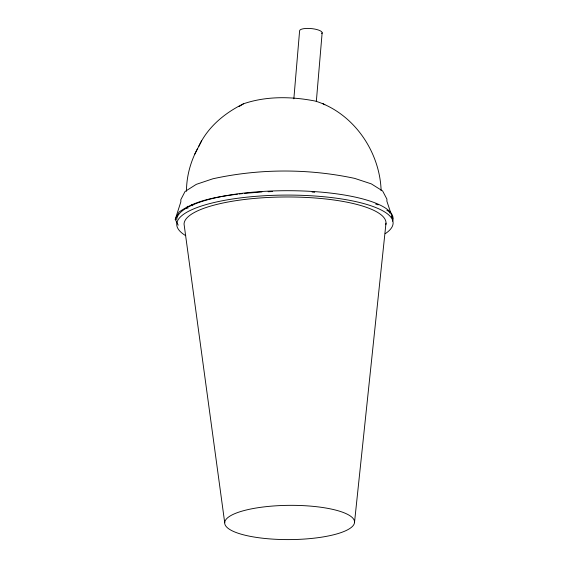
<?xml version="1.0" encoding="UTF-8"?>
<svg xmlns="http://www.w3.org/2000/svg" width="568" height="568" viewBox="0 0 568 568"><rect width="100%" height="100%" fill="white"/><g stroke="black" fill="none" stroke-linecap="round" stroke-linejoin="round"><path stroke-width="0.85" d="M293.848 98.832L299.599 30.835A11.332 3.266 5.3 0 1 312.428 28.705A11.332 3.266 5.3 0 1 321.751 33.618M316.312 101.679L322.141 32.802M354.546 522.162A64.915 17.125 -0.4 0 0 257.567 507.785A64.915 17.125 -0.4 0 0 256.793 537.456A64.915 17.125 -0.4 0 0 354.546 522.162L385.991 223.153M178.224 225.176L175.242 219.39L180.844 201.846L180.837 199.631L185.04 191.508L196.287 184.359L212.844 178.792C259.335 168.568 308.197 168.433 354.744 178.402L371.337 183.883L382.626 190.969L386.886 199.07L386.907 201.292L392.758 218.801L391.636 216.635M197.65 148.461C190.543 161.539 186.503 176.364 186.481 191.267M198.729 146.48C207.597 127.126 224.729 112.94 243.565 103.766C266.577 95.907 291.952 96.439 315.588 101.132C353.552 113.06 379.9 151.521 381.128 190.741M175.242 219.39L178.934 212.148C195.846 199.971 217.239 196.883 237.417 194.171M186.616 208.406L187.717 206.248M194.639 154.389L201.597 140.836M238.993 106.621L243.565 103.766M239.171 193.979L242.664 193.596M244.41 193.404L261.933 191.941M268.089 191.714L272.484 191.558M312.073 192.012L314.693 192.282M375.675 204.04L378.146 204.863M322.873 103.553L324.839 104.761M386.851 210.231L389.03 211.573L389.776 213.021M191.373 204.842L192.871 205.765M187.149 206.887L187.901 208.342M224.722 522.773L184.053 224.097A100.976 26.646 -0.4 0 1 288.643 196.975A100.976 26.646 -0.4 0 1 385.786 224.701M185.75 235.684A108.19 28.549 -0.4 0 1 283.524 195.101A108.19 28.549 -0.4 0 1 385.196 233.704M176.712 219.795A108.19 28.549 -0.4 0 1 290.212 190.706A108.19 28.549 -0.4 0 1 392.616 221.193"/></g></svg>
